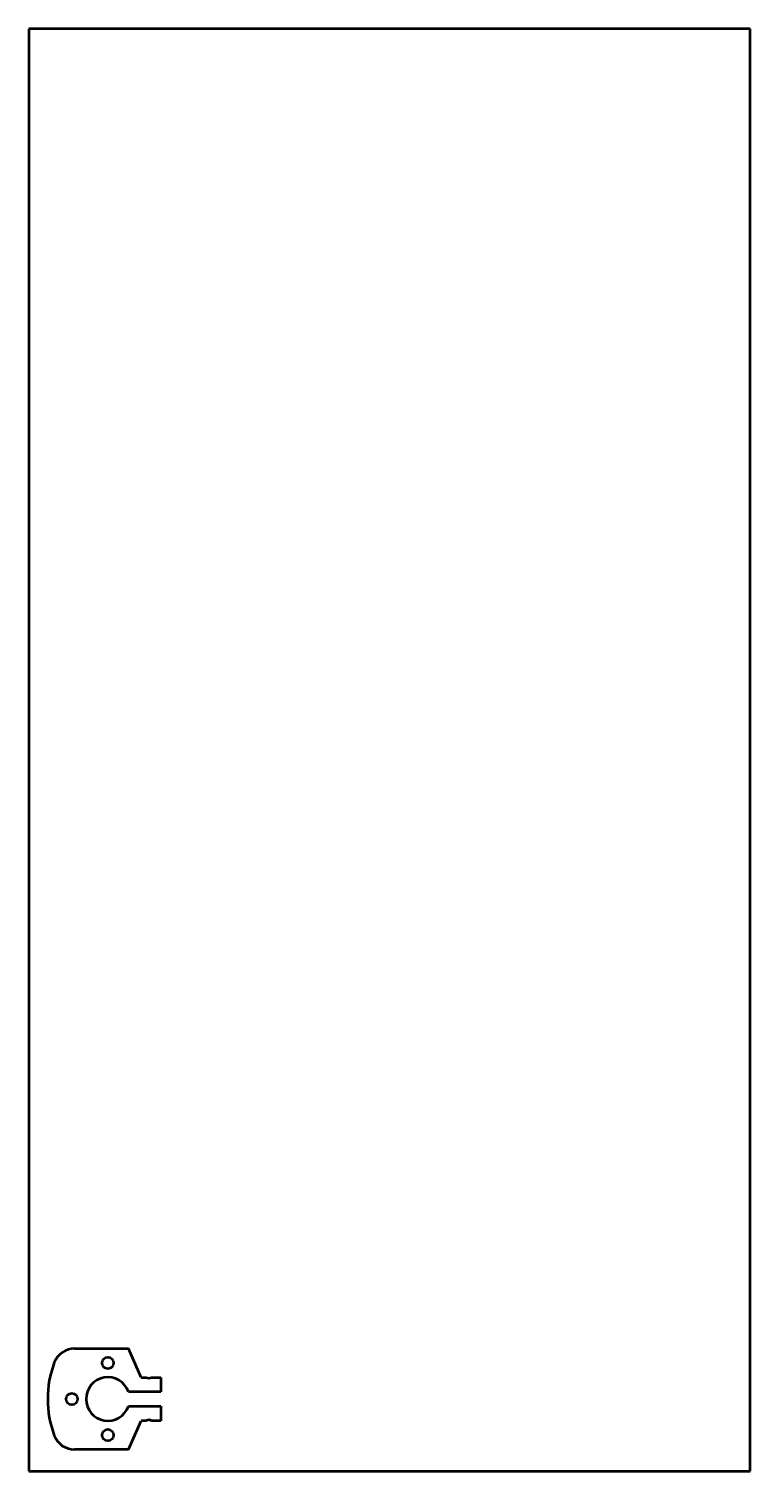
# Model space of a CAD drawing. Header units: millimetres. Extents: x 197 to 397, y 10 to 410.
import ezdxf

# ---------------------------------------------------------------- set-up
doc = ezdxf.new("R2010")
doc.units = ezdxf.units.MM
doc.layers.add('Visible (ISO)', color=7, linetype='Continuous', lineweight=50)

msp = doc.modelspace()

# ---------------------------------------------------------------- linework, layer by layer
at = {"layer": 'Visible (ISO)'}
for p, q in [((197, 410), (197, 10)), ((397, 410), (197, 410)), ((397, 10), (397, 410)), ((209.67, 44), (224.62, 44)), ((228.14, 36), (224.62, 44)), ((228.14, 36), (229.51, 36)), ((231.01, 36), (233.62, 36)), ((233.62, 36), (233.62, 32)), ((233.62, 32), (224.62, 32)), ((224.62, 28), (233.62, 28)), ((233.62, 28), (233.62, 24)), ((224.62, 16), (228.14, 24)), ((229.51, 24), (228.14, 24)), ((233.62, 24), (231.01, 24)), ((224.62, 16), (209.67, 16)), ((197, 10), (397, 10))]:
    msp.add_line(p, q, dxfattribs=at)
for centre in [(218.91, 40), (208.91, 30), (218.91, 20)]:
    msp.add_circle(centre, 1.6, dxfattribs=at)
for centre, radius, start, end in [((231, 30), 28.78, 159.4425, 200.5575), ((209.67, 38), 6, 90, 159.4425), ((218.91, 30), 6.05, 19.3039, 340.6961), ((230.26, 37.3), 1.5, 240.0736, 299.9264), ((230.26, 22.7), 1.5, 60.0736, 119.9264), ((209.67, 22), 6, 200.5575, 270)]:
    msp.add_arc(centre, radius, start, end, dxfattribs=at)

doc.saveas('drawing.dxf')
